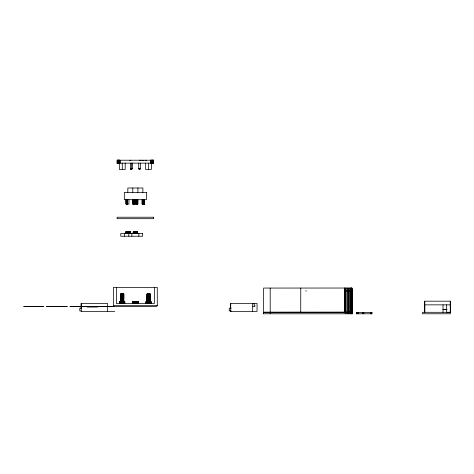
<?xml version="1.0" encoding="UTF-8"?>
<svg xmlns="http://www.w3.org/2000/svg" width="474" height="474" viewBox="0 0 474 474"><rect width="100%" height="100%" fill="white"/><g stroke="black" fill="none" stroke-linecap="round" stroke-linejoin="round"><path stroke-width="0.71" d="M140.334 163.139L140.334 168.56C139.297 169.816 138.165 168.383 139.972 168.981M300.759 288.032L300.735 312.319L263.621 312.354L263.621 313.782M344.782 312.319L344.782 288.032M345.025 312.319L345.025 288.032M351.88 313.782L351.88 288.032L263.621 288.068L263.639 312.153L351.892 312.117L351.88 288.032M263.497 313.782L352.265 313.782L352.265 292.417M450.3 304.847L424.716 304.847L424.722 312.307L424.722 301.18L450.3 301.186L450.3 312.313L422.53 312.301L422.524 313.776L450.3 313.776L450.3 301.186M443.012 312.301L443.024 304.847M143.906 160.218L143.551 160.508M145.518 160.218L146.176 160.508L146.111 160.218M130.391 168.548L131.997 168.59L131.559 168.987L130.391 168.548L131.997 168.548L131.997 163.139L131.997 168.56L130.391 168.548L130.391 163.139M141.809 160.218L142.484 160.508M130.581 160.218L130.024 160.508L130.895 160.218L130.777 160.508M130.273 160.508L130.012 160.508M140.221 160.508L139.552 160.218L140.245 160.218M139.066 168.975C137.347 168.122 143.041 168.957 138.728 168.59L138.722 163.139M130.427 168.714L131.979 168.673L130.397 168.614C135.214 168.655 127.648 168.626 131.6 168.987C127.026 168.714 136.619 168.75 130.48 168.815L131.902 168.827L130.753 168.981M90.848 306.601L69.974 306.405L114.163 306.601L113.434 305.671L113.434 287.398L157.291 287.398L157.291 305.671L156.556 306.405L92.839 306.601M140.114 168.928L138.977 168.945M351.382 288.986L352.265 288.909L352.265 313.782M351.382 291.913L352.265 291.836M130.409 168.661L131.991 168.626M138.841 168.845L140.298 168.726L138.722 168.548L140.233 168.827M140.268 168.78L138.758 168.714L140.298 168.726M130.504 168.845L131.843 168.886M138.728 168.608L140.328 168.614M130.771 168.987L131.636 168.981M117.102 163.139L153.623 163.139L153.623 160.218L117.102 160.218L117.131 163.139M126.084 204.075L126.084 199.69L126.037 204.075L128.928 204.075L128.928 199.69M132.898 204.075L132.886 199.69L132.88 204.075L137.827 204.075L137.827 199.69M137.555 233.528L137.555 231.774L133.188 231.774L133.17 233.528M305.629 290.953L306.477 290.953M344.782 290.953L351.88 290.953M351.382 293.317L352.265 293.317M120.674 293.981L123.838 293.981L123.815 303.479M150.157 293.981L146.987 293.981L146.928 303.479M351.382 296.238L352.265 296.238M119.709 301.654L124.804 301.654L124.792 303.479M113.434 305.671L157.291 305.671M43.572 306.405L23.7 306.405L43.572 306.601M67.166 306.405L46.476 306.405L67.166 306.601M252.642 306.601L254.852 306.601L254.852 305.143L254.117 305.143L254.117 303.39M87.08 307.045L97.662 307.045M81.054 308.201L79.786 308.201L79.786 310.908L81.054 310.908M231.17 308.201L229.268 308.201L229.268 310.908L231.17 310.908M81.119 311.43L114.797 311.43M230.595 311.43L257.044 311.43L257.044 303.39L230.595 303.39L230.595 308.503M450.3 312.301L446.668 312.301L446.668 304.847M351.88 312.319L295.77 312.354M351.744 312.117L351.726 288.032L351.732 313.782M351.246 312.117L351.234 288.032L351.234 313.782M350.76 312.117L350.754 288.032L350.754 313.782M349.978 312.117L349.966 288.032L349.966 313.782M348.55 312.117L348.538 288.032L348.538 313.782M347.092 312.117L347.081 288.032L347.081 313.782M345.273 312.117L345.262 288.032L345.262 313.782M270.198 288.068L270.21 312.153M424.722 301.18L424.722 312.313M371.764 312.479L371.764 313.782M371.752 312.479L371.717 313.782M371.598 312.479L371.569 313.782M371.48 312.479L371.48 313.782M370.443 312.479L370.443 313.782M363.801 312.479L363.801 313.782M362.497 312.479L362.503 313.782M358.332 312.479L358.332 313.782M357.094 312.479L357.118 313.782M356.679 313.782L356.655 312.479L356.644 313.782M351.88 293.756L351.88 298.875M270.198 312.354L270.198 313.782M263.627 312.354L263.627 313.782M252.66 303.39L252.66 311.43M230.731 303.39L230.731 311.43M154.364 287.398L154.364 303.479L116.355 303.479L116.355 287.398M153.594 163.139L153.535 160.218L153.499 163.139M153.363 160.218L153.41 163.139M153.303 160.218L153.244 163.139M153.179 160.218L153.179 163.139M153.031 160.218L153.108 163.139M152.954 160.218L152.954 163.139M152.865 160.218L152.865 163.139M152.776 160.218L152.776 163.139M152.687 160.218L152.687 163.139M152.592 160.218L152.592 163.139M152.492 160.218L152.492 163.139M152.391 160.218L152.391 163.139M152.284 160.218L152.284 163.139M152.172 160.218L152.172 163.139M152.059 160.218L152.059 163.139M151.947 160.218L151.947 163.139M151.828 160.218L151.828 163.139M151.71 160.218L151.71 163.139M151.591 160.218L151.591 163.139M151.467 160.218L151.467 163.139M151.39 163.139L151.39 169.425L145.542 169.425L145.542 163.139M151.342 160.218L151.342 163.139M151.218 160.218L151.218 163.139M151.093 160.218L151.093 163.139M151.07 303.479L151.088 301.654L146.022 301.654L146.099 303.479L146.164 301.654M150.969 160.218L150.969 163.139M151.04 303.479L150.975 301.654L150.892 303.479M150.839 160.218L150.839 163.139M150.839 301.654L150.785 303.479M150.714 160.218L150.714 163.139M150.667 301.654L150.726 303.479M150.602 301.654L150.602 303.479M150.531 301.654L150.531 303.479M150.382 301.654L150.459 303.479M150.299 301.654L150.299 303.479M150.163 293.981L150.217 303.479M150.128 303.479L150.08 293.981L150.039 303.479M149.962 293.981L149.944 303.479M149.849 293.981L149.849 303.479M149.707 293.981L149.754 303.479M149.606 293.981L149.654 303.479M149.547 303.479L149.494 293.981L149.446 303.479M149.316 293.981L149.34 303.479M149.251 293.981L149.233 303.479M149.126 303.479L149.12 293.981L149.014 303.479M148.919 293.981L148.907 303.479M148.783 293.981L148.795 303.479M148.712 293.981L148.682 303.479M148.64 293.981L148.64 301.654M148.569 293.981L148.569 303.479M148.469 163.139L148.469 169.425M148.433 293.981L148.457 303.479M148.291 293.981L148.35 303.479M148.22 293.981L148.238 303.479M148.155 293.981L148.125 303.479M148.089 293.981L148.018 303.479M147.953 293.981L147.906 303.479M147.829 293.981L147.799 303.479M147.698 303.479L147.704 293.981L147.651 301.654M147.592 293.981L147.592 303.479M147.432 293.981L147.491 303.479M147.384 293.981L147.39 303.479M147.254 293.981L147.29 303.479M147.177 293.981L147.106 303.479M147.082 293.981L147.011 303.479M146.845 301.654L146.845 303.479M146.762 301.654L146.762 303.479M146.608 301.654L146.685 303.479M146.543 301.654L146.543 303.479M146.478 301.654L146.413 303.479M146.353 301.654L146.353 303.479M146.3 301.654L146.253 303.479M146.01 301.654L146.016 303.479M144.641 199.69L144.7 204.075L142.117 204.075L142.147 199.69M144.594 199.69L144.54 204.075M144.481 199.69L144.446 204.075L144.41 199.69M144.333 199.69L144.25 204.075M144.203 199.69L144.155 204.075L144.06 199.69M143.96 199.69L144.007 204.075M143.906 204.075L143.853 199.69L143.8 204.075M143.74 199.69L143.687 204.075M143.628 199.69L143.575 204.075M143.462 199.69L143.515 204.075M143.403 199.69L143.403 204.075M143.344 199.69L143.29 204.075M143.172 199.69L143.231 204.075M143.059 199.69L143.118 204.075M143.006 199.69L143.006 204.075M142.893 192.379L142.893 187.994L127.832 187.994L127.832 192.379M142.952 199.69L142.899 204.075L142.793 199.69M142.745 199.69L142.698 204.075M142.65 199.69L142.603 204.075M142.514 199.69L142.473 204.075M142.431 199.69L142.396 204.075M142.36 199.69L142.295 204.075M142.188 199.69L142.188 204.075M138.87 233.528L138.87 236.236M138.254 303.479L138.248 301.654L132.447 301.654L132.477 303.479M138.212 301.654L138.177 303.479M138.1 301.654L138.053 303.479M137.922 187.994L137.922 192.379M137.999 301.654L137.946 303.479M137.881 301.654L137.881 303.479M137.786 199.69L137.733 204.075M137.744 301.654L137.816 303.479M137.697 199.69L137.697 204.075M137.667 301.654L137.667 303.479M137.614 199.69L137.567 204.075L137.46 199.69M137.59 301.654L137.59 303.479M137.501 231.774L137.478 233.528M137.507 301.654L137.507 303.479M137.336 199.69L137.395 204.075M137.424 231.774L137.424 233.528M137.419 301.654L137.324 303.479M137.264 199.69L137.264 204.075M137.259 231.774L137.259 233.528L137.158 231.774M137.229 301.654L137.229 303.479M137.193 199.69L137.193 204.075M137.128 301.654L137.128 303.479M137.039 199.69L137.116 204.075M137.105 233.528L137.039 231.774L136.98 233.528M136.962 199.69L136.962 204.075M137.027 301.654L137.027 303.479M136.873 199.69L136.873 204.075M136.844 231.774L136.915 233.528M136.921 301.654L136.921 303.479M136.785 199.69L136.785 204.075M136.773 231.774L136.773 233.528M136.814 301.654L136.814 303.479M136.696 199.69L136.696 204.075M136.696 231.774L136.696 233.528M136.702 301.654L136.702 303.479M136.607 199.69L136.607 204.075M136.542 231.774L136.619 233.528M136.589 301.654L136.589 303.479M136.512 199.69L136.512 204.075M136.459 231.774L136.459 233.528M136.471 301.654L136.471 303.479M136.411 199.69L136.411 204.075M136.376 231.774L136.376 233.528M136.358 301.654L136.358 303.479M136.311 199.69L136.311 204.075M136.287 231.774L136.287 233.528M136.239 199.69L136.21 204.075M136.204 231.774L136.204 233.528M136.234 301.654L136.234 303.479M136.109 199.69L136.109 204.075M136.109 231.774L136.109 233.528M136.115 301.654L136.115 303.479M136.002 199.69L136.002 204.075M136.02 231.774L136.02 233.528M135.991 301.654L135.991 303.479M135.902 199.69L135.902 204.075M135.931 231.774L135.931 233.528M135.866 301.654L135.866 303.479M135.837 231.774L135.837 233.528M135.742 231.774L135.647 233.528M135.742 301.654L135.742 303.479M135.552 231.774L135.552 233.528M135.617 301.654L135.617 303.479M135.457 231.774L135.457 233.528M135.487 301.654L135.487 303.479M135.363 231.774L135.363 233.528M135.363 301.654L135.363 303.479M135.268 231.774L135.268 233.528M135.173 231.774L135.173 233.528M135.238 301.654L135.238 303.479M135.078 231.774L135.078 233.528M135.108 301.654L135.108 303.479M134.983 231.774L134.983 233.528M134.983 301.654L134.983 303.479M134.889 231.774L134.889 233.528M134.859 301.654L134.859 303.479M134.823 199.69L134.823 204.075M134.794 231.774L134.794 233.528M134.717 199.69L134.717 204.075M134.705 231.774L134.705 233.528M134.734 301.654L134.734 303.479M134.616 199.69L134.616 204.075M134.61 231.774L134.61 233.528M134.61 301.654L134.61 303.479M134.486 199.69L134.486 204.075M134.521 231.774L134.521 233.528M134.492 301.654L134.492 303.479M134.409 199.69L134.409 204.075M134.432 231.774L134.432 233.528M134.367 301.654L134.367 303.479M134.314 199.69L134.314 204.075M134.266 231.774L134.349 233.528M134.213 199.69L134.213 204.075M134.183 231.774L134.183 233.528M134.249 301.654L134.249 303.479M134.118 199.69L134.118 204.075M134.106 231.774L134.106 233.528M134.136 301.654L134.136 303.479M134.029 199.69L134.029 204.075M134.029 231.774L134.029 233.528M134.024 301.654L134.024 303.479M133.935 199.69L133.935 204.075M133.952 231.774L133.881 233.528M133.911 301.654L133.911 303.479M133.852 199.69L133.852 204.075M133.81 231.774L133.81 233.528M133.798 301.654L133.798 303.479M133.686 199.69L133.763 204.075M133.68 231.774L133.745 233.528M133.698 301.654L133.698 303.479M133.603 199.69L133.603 204.075M133.621 231.774L133.621 233.528M133.591 301.654L133.591 303.479M133.532 199.69L133.532 204.075M133.514 231.774L133.567 233.528M133.496 301.654L133.496 303.479M133.39 199.69L133.461 204.075M133.419 231.774L133.461 233.528M133.395 301.654L133.395 303.479M133.324 199.69L133.324 204.075M133.336 231.774L133.301 233.528M133.307 301.654L133.307 303.479M133.212 199.69L133.265 204.075M133.271 231.774L133.241 233.528M133.218 301.654L133.218 303.479M133.158 199.69L133.111 204.075M133.135 301.654L133.135 303.479M132.993 199.69L133.028 204.075M133.052 301.654L133.052 303.479M132.91 301.654L132.981 303.479M132.803 187.994L132.803 192.379M132.839 301.654L132.839 303.479M132.779 301.654L132.72 303.479M132.625 301.654L132.673 303.479M132.542 301.654L132.584 303.479M131.855 233.528L131.855 236.236M130.243 231.774L130.243 233.528M130.214 233.528L130.172 231.774L125.877 231.774L125.96 233.528M130.077 231.774L130.113 233.528M130 231.774L129.953 233.528M129.846 231.774L129.9 233.528M129.793 231.774L129.734 233.528M129.669 231.774L129.669 233.528M129.603 231.774L129.532 233.528M129.461 231.774L129.461 233.528M129.39 231.774L129.39 233.528M129.23 231.774L129.313 233.528M129.147 231.774L129.147 233.528M129.064 231.774L129.064 233.528M128.981 231.774L128.981 233.528M128.892 231.774L128.892 233.528M128.804 231.774L128.786 236.236M128.715 231.774L128.715 233.528M128.62 231.774L128.62 233.528M128.525 231.774L128.525 233.528M128.436 231.774L128.436 233.528M128.247 231.774L128.341 233.528M128.146 231.774L128.146 233.528M128.051 231.774L128.051 233.528M127.956 231.774L127.956 233.528M127.862 231.774L127.862 233.528M127.767 231.774L127.767 233.528M127.672 231.774L127.672 233.528M127.577 231.774L127.577 233.528M127.482 231.774L127.482 233.528M127.393 231.774L127.393 233.528M127.263 199.69L127.263 204.075L127.174 199.69M127.305 231.774L127.305 233.528M127.216 231.774L127.216 233.528M127.091 199.69L127.151 204.075M127.127 231.774L127.127 233.528M127.038 199.69L126.979 204.075M127.038 231.774L127.038 233.528M126.872 199.69L126.925 204.075M126.955 231.774L126.872 233.528M126.819 199.69L126.765 204.075M126.795 231.774L126.795 233.528M126.712 204.075L126.665 199.69L126.57 204.075M126.718 231.774L126.718 233.528M126.57 231.774L126.641 233.528M126.522 199.69L126.475 204.075M126.505 231.774L126.505 233.528M126.392 199.69L126.434 204.075M126.434 231.774L126.374 233.528M126.28 199.69L126.315 204.075M126.185 199.69L126.214 204.075M126.108 231.774L126.108 233.528M125.989 231.774L126.025 233.528M125.865 231.774L125.865 233.528M125.183 163.139L125.183 169.425L119.335 169.425L119.258 160.218M124.727 301.654L124.757 303.479M124.621 301.654L124.662 303.479M124.543 233.528L124.543 236.236M124.573 303.479L124.526 301.654L124.472 303.479M124.354 301.654L124.354 303.479M124.289 301.654L124.218 303.479M124.141 301.654L124.141 303.479M124.064 301.654L124.064 303.479M123.904 301.654L123.987 303.479M123.767 293.981L123.726 303.479M123.684 293.981L123.631 303.479M123.572 293.981L123.536 303.479M123.489 293.981L123.436 303.479M123.341 303.479L123.341 293.981L123.234 303.479M123.181 293.981L123.133 303.479M123.062 293.981L123.027 303.479M122.997 293.981L122.92 303.479M122.873 293.981L122.813 303.479M122.742 293.981L122.807 301.654M122.671 293.981L122.701 303.479M122.606 293.981L122.588 303.479M122.47 293.981L122.482 303.479M122.328 293.981L122.369 303.479M122.256 163.139L122.256 169.425M122.256 293.981L122.256 303.479M122.185 293.981L122.144 303.479M122.114 293.981L122.031 303.479M121.978 293.981L121.925 303.479M121.842 293.981L121.907 301.654M121.771 293.981L121.812 303.479M121.705 303.479L121.64 293.981L121.593 303.479M121.516 293.981L121.486 303.479M121.38 303.479L121.332 293.981L121.279 303.479M121.225 293.981L121.178 303.479M121.071 293.981L121.077 303.479M120.983 293.981L120.977 303.479M120.864 293.981L120.882 303.479M120.829 293.981L120.787 303.479M120.704 293.981L120.698 303.479M120.615 301.654L120.615 303.479M120.526 301.654L120.449 303.479M120.372 301.654L120.372 303.479M120.295 301.654L120.295 303.479M120.23 301.654L120.159 303.479L120.1 301.654M120.011 160.218L120.011 163.139M120.041 301.654L120.041 303.479M119.886 160.218L119.886 163.139M119.892 301.654L119.851 303.479M119.756 160.218L119.756 163.139M119.815 301.654L119.762 303.479M119.738 301.654L119.709 303.479M119.632 160.218L119.632 163.139M119.507 160.218L119.507 163.139M119.377 160.218L119.377 163.139M119.134 160.218L119.134 163.139M119.01 160.218L119.01 163.139M118.891 160.218L118.891 163.139M118.778 160.218L118.778 163.139M118.66 160.218L118.66 163.139M118.553 160.218L118.553 163.139M118.441 160.218L118.441 163.139M118.334 160.218L118.334 163.139M118.233 160.218L118.233 163.139M118.133 160.218L118.133 163.139M118.038 160.218L118.038 163.139M117.943 160.218L117.943 163.139M117.854 160.218L117.854 163.139M117.771 160.218L117.694 163.139M117.617 160.218L117.617 163.139M117.546 160.218L117.481 163.139M117.422 163.139L117.422 160.218L117.309 163.139M117.268 160.218L117.226 163.139M107.562 311.43L107.562 303.39L81.119 303.39L81.119 308.503M81.25 303.39L81.25 311.43M443.024 309.38L446.941 309.386L443.024 309.38M131.778 168.928L130.628 168.94L131.748 168.945M131.713 168.963L130.7 168.969L131.677 168.975M146.401 192.379L124.324 192.379L124.324 199.69L146.401 199.69L146.401 192.379M153.635 217.228L117.09 217.228L117.09 218.692L153.635 218.692L153.635 217.228M142.674 233.528L120.746 233.528L120.746 236.236L142.674 236.236L142.674 233.528M371.9 312.479L356.489 312.479L356.489 313.782L371.9 313.782L371.9 312.479M356.863 313.782L356.863 312.479L356.821 313.782M126.315 233.528L126.315 231.774L126.256 233.528"/></g></svg>
